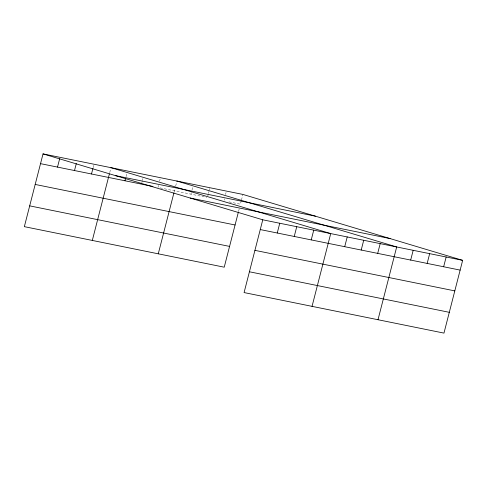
<?xml version="1.0" encoding="UTF-8"?>
<svg xmlns="http://www.w3.org/2000/svg" width="487" height="487" viewBox="0 0 487 487"><rect width="100%" height="100%" fill="white"/><g stroke="black" fill="none" stroke-linecap="round" stroke-linejoin="round"><path stroke-width="0.37" stroke-dasharray="2.44 1.83" d="M93.108 167.711L93.827 164.923M109.739 172.55L110.817 168.368M126.054 176.592L126.766 173.804M141.827 182.728L142.362 180.634M142.545 179.94L142.898 178.546M157.958 187.465L158.494 185.377M159.572 181.194L160.107 179.1M174.078 192.243L174.985 188.719M175.704 185.931L176.951 181.048M190.941 194.155L191.3 192.761M192.012 189.973L192.73 187.185M207.785 196.103L208.326 194.015M208.503 193.315L209.221 190.527M209.398 189.833L209.757 188.439M224.099 200.145L224.458 198.751M225.53 194.569L226.065 192.481M238.569 211.358L239.306 208.491M241.302 200.705L240.408 204.187L228.939 201.862M241.485 200.005L242.916 194.429M160.107 187.903L206.713 197.351"/><path stroke-width="0.73" d="M462.65 260.344L262.767 219.807L244.084 292.571L443.967 333.108L462.65 260.344L242.916 194.429L43.033 153.892L24.35 226.656L224.233 267.193L238.387 212.076M57.515 167.096L59.664 158.732M74.505 170.541L76.295 163.571M91.495 173.987L92.932 168.411M92.311 240.438L109.38 173.944M124.976 180.774L125.512 178.686M158.269 253.818L173.896 192.962M277.249 233.011L279.757 223.253M294.239 236.457L296.747 226.698M311.23 239.902L313.738 230.144M312.045 306.353L330.728 233.59L110.993 167.674M344.711 246.69L347.219 236.932M361.202 250.038L363.71 240.28M377.693 253.38L380.201 243.622M378.003 319.734L396.686 246.964L176.951 181.048M410.675 260.07L413.177 250.312M427.166 263.412L429.668 253.654M443.651 266.76L446.159 257.002M115.547 175.643L315.43 216.179M40.524 163.65L152.942 186.448M190.253 198.051L390.136 238.593M260.259 229.566L460.142 270.102M35.192 184.439L235.069 224.982M254.92 250.355L454.803 290.897M29.689 205.861L229.572 246.404M249.423 271.776L449.306 312.319M43.033 153.892L262.767 219.807"/></g></svg>
